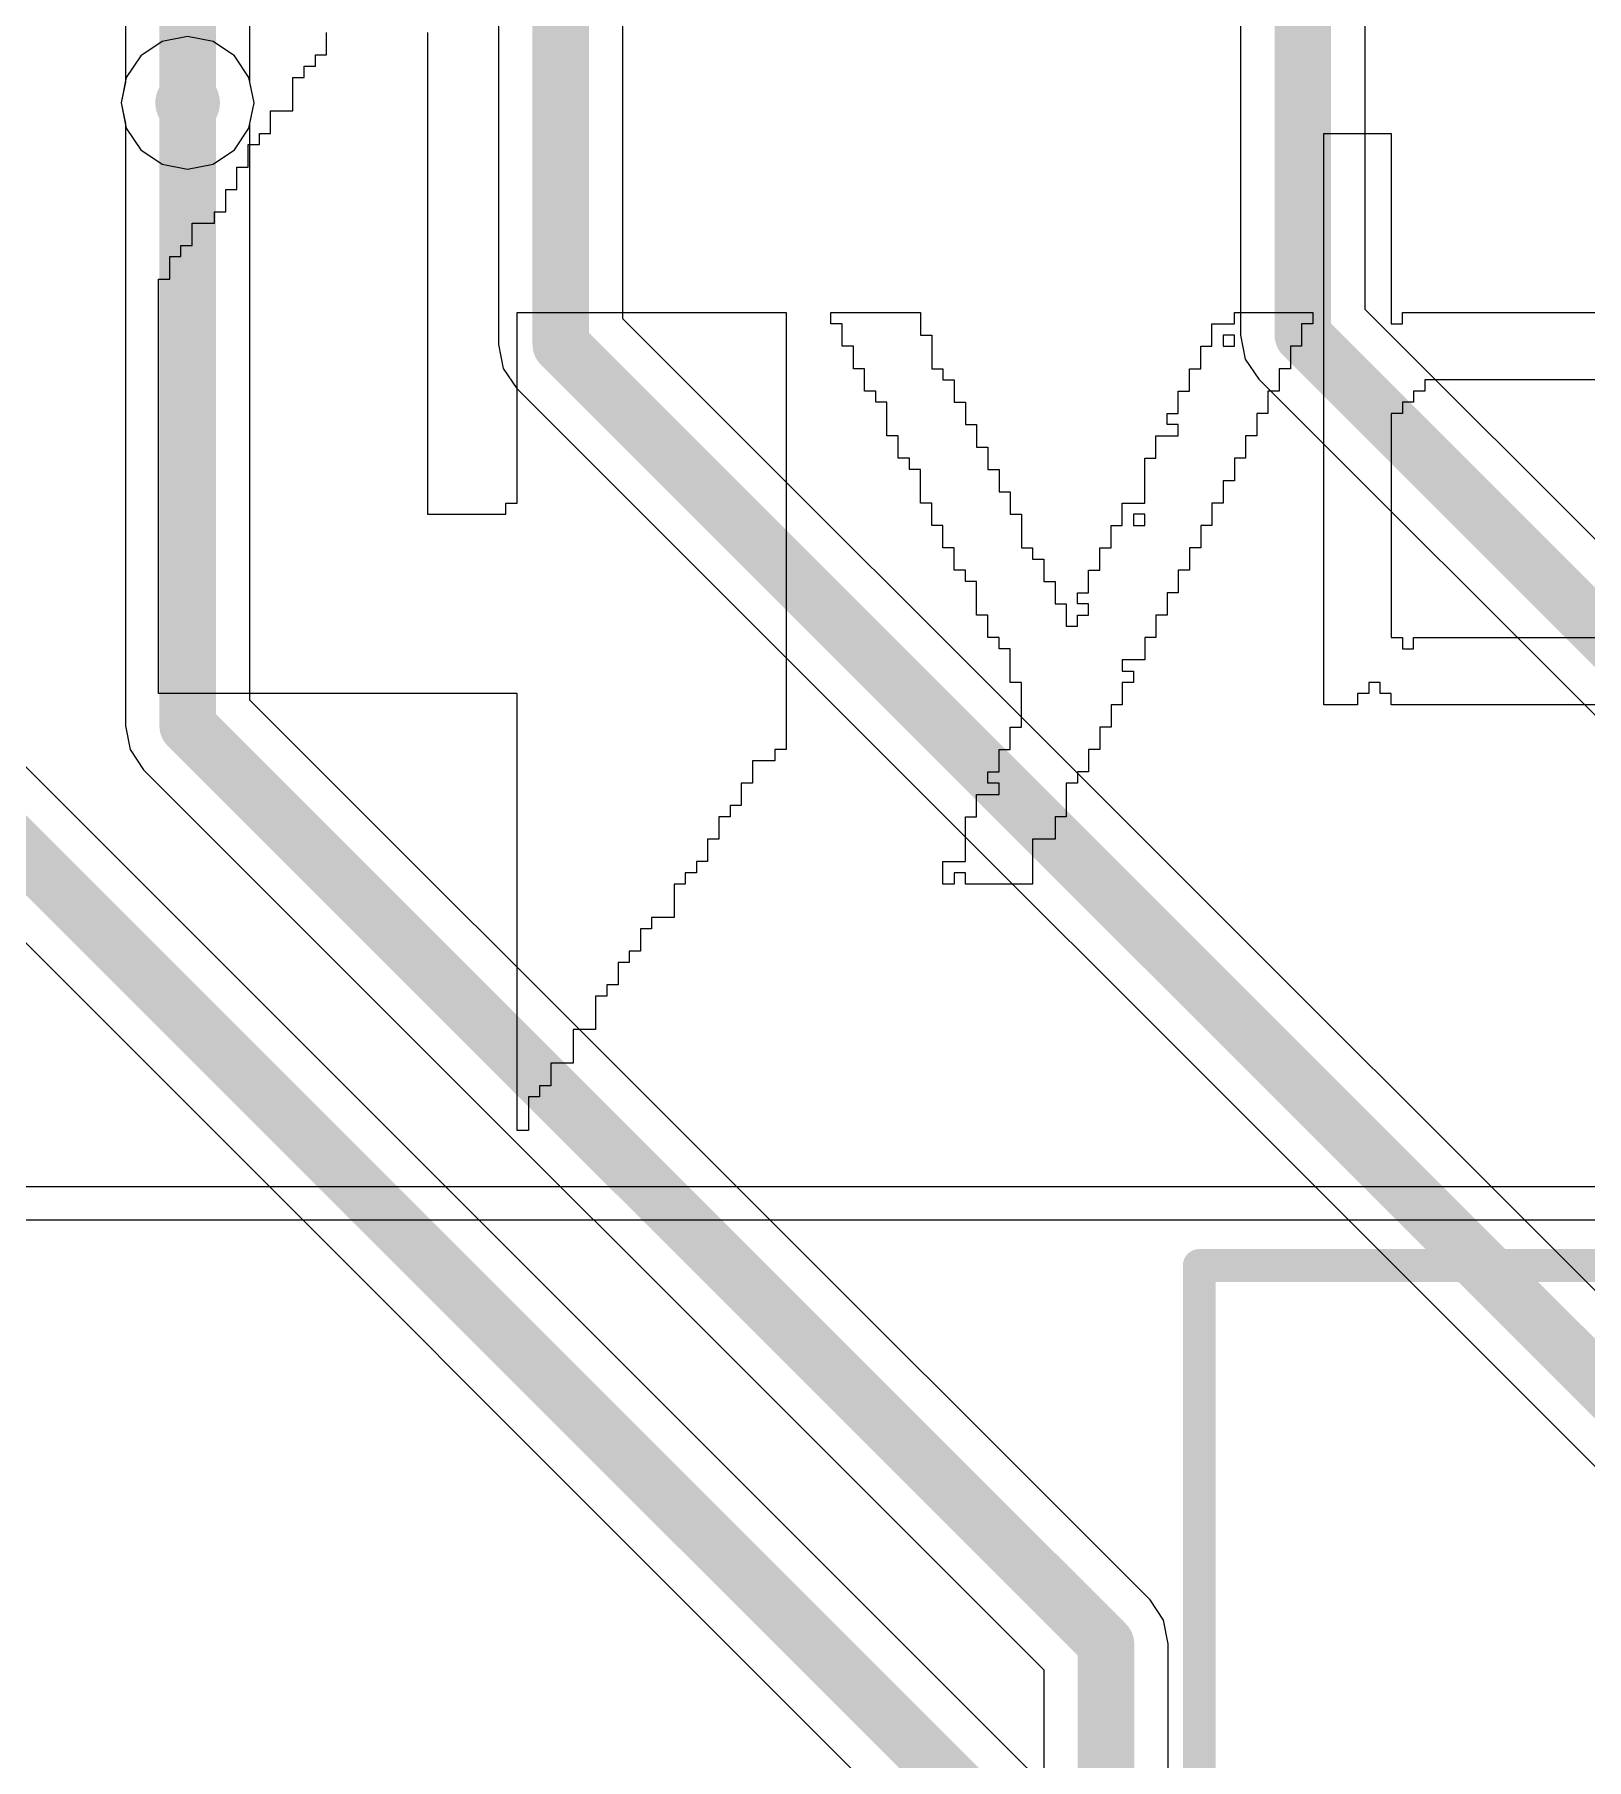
# Model space of a CAD drawing. Header units: millimetres. Extents: x 0.26 to 7.33, y 1.06 to 4.59.
# Drawn here: x 2.6997 to 3.0782, y 2.0638 to 2.4847 of the extents above; entities that cross this region are included whole.
import ezdxf

# ---------------------------------------------------------------- set-up
doc = ezdxf.new("R2010")
doc.units = ezdxf.units.MM
doc.header["$MEASUREMENT"] = 0
for name, color, linetype in [('BottomLayer', 5, 'Continuous'), ('MultiLayer', 9, 'Continuous'), ('TopLayer', 1, 'Continuous'), ('TopOverlay', 2, 'Continuous'), ('ViaHoleLayer', 16, 'Continuous')]:
    doc.layers.add(name, color=color, linetype=linetype)

# ---------------------------------------------------------------- blocks, each defined once
blk = doc.blocks.new('MX150_20_PIN_32')
at = {"layer": 'TopOverlay', "const_width": 0.008}
for points in [[(-1.08622, -0.29252), (-1.08622, 0.2063)], [(-1.08622, 0.2063), (1.0878, 0.2063)]]:
    blk.add_lwpolyline(points, dxfattribs=at)
at = {"layer": 'TopOverlay', "const_width": 0.004}
blk.add_lwpolyline([(-1.08822, 0.2063, 1), (-1.08422, 0.2063, 1)], format="xyb", close=True, dxfattribs=at)
blk.add_lwpolyline([(-1.08822, 0.2063, 1), (-1.08422, 0.2063, 1)], format="xyb", close=True, dxfattribs=at)

msp = doc.modelspace()

# ---------------------------------------------------------------- linework, layer by layer
at = {"layer": 'BottomLayer'}
for p, q in [((2.72182, 3.03139), (2.72182, 2.47305)), ((2.75218, 2.47305), (2.75218, 3.0251)), ((2.72182, 2.47305), (2.72081, 2.468)), ((2.75319, 2.468), (2.75218, 2.47305)), ((2.72081, 2.468), (2.72205, 2.46181)), ((2.75195, 2.46181), (2.75319, 2.468)), ((2.72205, 2.46181), (2.72556, 2.45656)), ((2.74844, 2.45656), (2.75195, 2.46181)), ((2.72556, 2.45656), (2.73081, 2.45305)), ((2.74319, 2.45305), (2.74844, 2.45656)), ((2.73081, 2.45305), (2.737, 2.45181)), ((2.737, 2.45181), (2.74319, 2.45305)), ((3.01573, 1.98773), (2.63867, 2.3648)), ((2.62165, 2.33888), (2.98982, 1.97071))]:
    msp.add_line(p, q, dxfattribs=at)
at = {"layer": 'BottomLayer', "const_width": 0.01378}
for points in [[(2.737, 2.468), (2.737, 3.03139)], [(2.62794, 2.35406), (3.005, 1.977)]]:
    msp.add_lwpolyline(points, dxfattribs=at)
at = {"layer": 'BottomLayer'}
for points, const_width in [([(2.73306, 2.468, 1), (2.74094, 2.468, 1)], 0.00787), ([(2.73356, 2.468, 1), (2.74044, 2.468, 1)], 0.00689)]:
    msp.add_lwpolyline(points, format="xyb", close=True, dxfattribs=dict(at, const_width=const_width))
at = {"layer": 'MultiLayer', "const_width": 0.00787}
msp.add_lwpolyline([(2.73306, 2.468, 1), (2.74094, 2.468, 1)], format="xyb", close=True, dxfattribs=at)
at = {"layer": 'TopLayer'}
for p, q in [((2.99382, 2.54392), (2.99382, 2.4113)), ((3.02418, 2.41759), (3.02418, 2.54392)), ((2.81282, 2.53907), (2.81282, 2.409)), ((2.84318, 2.41529), (2.84318, 2.53907)), ((2.737, 2.48419), (2.73081, 2.48295)), ((2.74319, 2.48295), (2.737, 2.48419)), ((2.72556, 2.47944), (2.72205, 2.47419)), ((2.73081, 2.48295), (2.72556, 2.47944)), ((2.74844, 2.47944), (2.74319, 2.48295)), ((2.75195, 2.47419), (2.74844, 2.47944)), ((2.72205, 2.47419), (2.72081, 2.468)), ((2.75319, 2.468), (2.75195, 2.47419)), ((2.72081, 2.468), (2.72182, 2.46295)), ((2.75218, 2.46295), (2.75319, 2.468)), ((2.72182, 2.46295), (2.72182, 2.316)), ((2.75218, 2.32229), (2.75218, 2.46295)), ((3.34973, 2.09203), (3.02418, 2.41759)), ((3.1538, 2.10467), (2.84318, 2.41529)), ((2.81282, 2.409), (2.81397, 2.40319)), ((2.99382, 2.4113), (2.99497, 2.40549)), ((2.81397, 2.40319), (2.81727, 2.39826)), ((2.99497, 2.40549), (2.99827, 2.40056)), ((2.99827, 2.40056), (3.32382, 2.07501)), ((2.81727, 2.39826), (3.13677, 2.07876)), ((2.97173, 2.10274), (2.75218, 2.32229)), ((2.72182, 2.316), (2.72297, 2.31019)), ((2.72297, 2.31019), (2.72627, 2.30527)), ((2.72627, 2.30527), (2.94582, 2.08571)), ((2.97173, 2.10273), (2.97173, 2.10274)), ((2.97503, 2.09781), (2.97173, 2.10273)), ((2.97618, 2.092), (2.97503, 2.09781)), ((2.97618, 1.87929), (2.97618, 2.092)), ((2.94582, 2.08571), (2.94582, 1.873))]:
    msp.add_line(p, q, dxfattribs=at)
at = {"layer": 'TopLayer', "const_width": 0.01378}
for points in [[(3.009, 2.4113), (3.009, 2.5713)], [(2.828, 2.409), (2.828, 2.568)], [(2.737, 2.316), (2.737, 2.468)], [(2.828, 2.409), (3.14751, 2.08949)], [(3.009, 2.4113), (3.339, 2.0813)], [(2.737, 2.316), (2.961, 2.092)], [(2.961, 1.873), (2.961, 2.092)]]:
    msp.add_lwpolyline(points, dxfattribs=at)
at = {"layer": 'TopLayer'}
for points, const_width in [([(2.73306, 2.468, 1), (2.74094, 2.468, 1)], 0.00787), ([(2.73356, 2.468, 1), (2.74044, 2.468, 1)], 0.00689), ([(2.82456, 2.409, 1), (2.83144, 2.409, 1)], 0.00689), ([(2.82456, 2.409, 1), (2.83144, 2.409, 1)], 0.00689), ([(3.00556, 2.4113, 1), (3.01244, 2.4113, 1)], 0.00689), ([(3.00556, 2.4113, 1), (3.01244, 2.4113, 1)], 0.00689), ([(2.73356, 2.316, 1), (2.74044, 2.316, 1)], 0.00689), ([(2.73356, 2.316, 1), (2.74044, 2.316, 1)], 0.00689), ([(2.95756, 2.092, 1), (2.96444, 2.092, 1)], 0.00689), ([(2.95756, 2.092, 1), (2.96444, 2.092, 1)], 0.00689)]:
    msp.add_lwpolyline(points, format="xyb", close=True, dxfattribs=dict(at, const_width=const_width))
at = {"layer": 'TopOverlay'}
for p, q in [((2.7709, 2.4824), (2.7709, 2.48513)), ((2.7955, 2.48513), (2.7955, 2.4824)), ((2.76817, 2.47693), (2.76817, 2.47967)), ((2.76817, 2.47967), (2.7709, 2.47967)), ((2.7709, 2.47967), (2.7709, 2.4824)), ((2.7955, 2.4824), (2.7955, 2.47967)), ((2.7955, 2.47967), (2.7955, 2.47693)), ((2.76543, 2.4742), (2.76543, 2.47693)), ((2.76543, 2.47693), (2.76817, 2.47693)), ((2.7955, 2.47693), (2.7955, 2.4742)), ((2.7627, 2.47147), (2.7627, 2.4742)), ((2.7627, 2.4742), (2.76543, 2.4742)), ((2.7627, 2.46873), (2.7627, 2.47147)), ((2.7955, 2.4742), (2.7955, 2.47147)), ((2.7955, 2.47147), (2.7955, 2.46873)), ((2.7627, 2.466), (2.7627, 2.46873)), ((2.7955, 2.46873), (2.7955, 2.466)), ((2.75723, 2.46327), (2.75723, 2.466)), ((2.75723, 2.466), (2.7627, 2.466)), ((2.75723, 2.46053), (2.75723, 2.46327)), ((2.7955, 2.466), (2.7955, 2.46327)), ((2.7955, 2.46327), (2.7955, 2.46053)), ((2.75177, 2.45507), (2.75177, 2.4578)), ((2.75177, 2.4578), (2.7545, 2.4578)), ((2.7545, 2.4578), (2.7545, 2.46053)), ((2.7545, 2.46053), (2.75723, 2.46053)), ((2.7955, 2.46053), (2.7955, 2.4578)), ((2.7955, 2.4578), (2.7955, 2.45507)), ((3.01416, 2.4578), (3.01416, 2.46053)), ((3.01416, 2.46053), (3.03056, 2.46053)), ((3.01416, 2.45507), (3.01416, 2.4578)), ((3.03056, 2.46053), (3.03056, 2.4578)), ((3.03056, 2.4578), (3.03056, 2.45507)), ((2.75177, 2.45233), (2.75177, 2.45507)), ((2.7955, 2.45507), (2.7955, 2.45233)), ((3.01416, 2.45233), (3.01416, 2.45507)), ((3.03056, 2.45507), (3.03056, 2.45233)), ((2.74903, 2.4496), (2.74903, 2.45233)), ((2.74903, 2.45233), (2.75177, 2.45233)), ((2.74903, 2.44687), (2.74903, 2.4496)), ((2.7955, 2.45233), (2.7955, 2.4496)), ((2.7955, 2.4496), (2.7955, 2.44687)), ((3.01416, 2.4496), (3.01416, 2.45233)), ((3.01416, 2.44687), (3.01416, 2.4496)), ((3.03056, 2.45233), (3.03056, 2.4496)), ((3.03056, 2.4496), (3.03056, 2.44687)), ((2.7463, 2.44413), (2.7463, 2.44687)), ((2.7463, 2.44687), (2.74903, 2.44687)), ((2.7955, 2.44687), (2.7955, 2.44413)), ((3.01416, 2.44413), (3.01416, 2.44687)), ((3.03056, 2.44687), (3.03056, 2.44413)), ((2.74357, 2.43867), (2.74357, 2.4414)), ((2.74357, 2.4414), (2.7463, 2.4414)), ((2.7463, 2.4414), (2.7463, 2.44413)), ((2.7955, 2.44413), (2.7955, 2.4414)), ((2.7955, 2.4414), (2.7955, 2.43867)), ((3.01416, 2.4414), (3.01416, 2.44413)), ((3.01416, 2.43867), (3.01416, 2.4414)), ((3.03056, 2.44413), (3.03056, 2.4414)), ((3.03056, 2.4414), (3.03056, 2.43867)), ((2.7381, 2.43593), (2.7381, 2.43867)), ((2.7381, 2.43867), (2.74357, 2.43867)), ((2.7955, 2.43867), (2.7955, 2.43593)), ((3.01416, 2.43593), (3.01416, 2.43867)), ((3.03056, 2.43867), (3.03056, 2.43593)), ((2.73537, 2.43047), (2.73537, 2.4332)), ((2.73537, 2.4332), (2.7381, 2.4332)), ((2.7381, 2.4332), (2.7381, 2.43593)), ((2.7955, 2.43593), (2.7955, 2.4332)), ((2.7955, 2.4332), (2.7955, 2.43047)), ((3.01416, 2.4332), (3.01416, 2.43593)), ((3.01416, 2.43047), (3.01416, 2.4332)), ((3.03056, 2.43593), (3.03056, 2.4332)), ((3.03056, 2.4332), (3.03056, 2.43047)), ((2.73263, 2.42773), (2.73263, 2.43047)), ((2.73263, 2.43047), (2.73537, 2.43047)), ((2.7955, 2.43047), (2.7955, 2.42773)), ((3.01416, 2.42773), (3.01416, 2.43047)), ((3.03056, 2.43047), (3.03056, 2.42773)), ((2.7299, 2.42227), (2.7299, 2.425)), ((2.7299, 2.425), (2.73263, 2.425)), ((2.73263, 2.425), (2.73263, 2.42773)), ((2.7955, 2.42773), (2.7955, 2.425)), ((2.7955, 2.425), (2.7955, 2.42227)), ((3.01416, 2.425), (3.01416, 2.42773)), ((3.01416, 2.42227), (3.01416, 2.425)), ((3.03056, 2.42773), (3.03056, 2.425)), ((3.03056, 2.425), (3.03056, 2.42227)), ((2.7299, 2.41953), (2.7299, 2.42227)), ((2.7955, 2.42227), (2.7955, 2.41953)), ((3.01416, 2.41953), (3.01416, 2.42227)), ((3.03056, 2.42227), (3.03056, 2.41953)), ((2.7299, 2.4168), (2.7299, 2.41953)), ((2.7299, 2.41407), (2.7299, 2.4168)), ((2.7955, 2.41953), (2.7955, 2.4168)), ((2.7955, 2.4168), (2.7955, 2.41407)), ((2.81737, 2.41407), (2.81737, 2.4168)), ((2.81737, 2.4168), (2.88297, 2.4168)), ((2.88297, 2.4168), (2.88297, 2.41407)), ((2.8939, 2.41407), (2.8939, 2.4168)), ((2.8939, 2.4168), (2.91577, 2.4168)), ((2.91577, 2.4168), (2.91577, 2.41407)), ((2.9923, 2.41407), (2.9923, 2.4168)), ((2.9923, 2.4168), (3.01143, 2.4168)), ((3.01143, 2.4168), (3.01143, 2.41407)), ((3.01416, 2.4168), (3.01416, 2.41953)), ((3.01416, 2.41407), (3.01416, 2.4168)), ((3.03056, 2.41953), (3.03056, 2.4168)), ((3.03056, 2.4168), (3.03056, 2.41407)), ((3.0333, 2.41407), (3.0333, 2.4168)), ((3.0333, 2.4168), (3.1235, 2.4168)), ((2.7299, 2.41133), (2.7299, 2.41407)), ((2.7955, 2.41407), (2.7955, 2.41133)), ((2.81737, 2.41133), (2.81737, 2.41407)), ((2.88297, 2.41407), (2.88297, 2.41133)), ((2.89663, 2.41407), (2.8939, 2.41407)), ((2.89663, 2.41133), (2.89663, 2.41407)), ((2.91577, 2.41407), (2.91577, 2.41133)), ((2.98683, 2.41133), (2.98683, 2.41407)), ((2.98683, 2.41407), (2.9923, 2.41407)), ((3.01143, 2.41407), (3.0087, 2.41407)), ((3.0087, 2.41407), (3.0087, 2.41133)), ((3.01416, 2.41133), (3.01416, 2.41407)), ((3.03056, 2.41407), (3.0333, 2.41407)), ((2.7299, 2.4086), (2.7299, 2.41133)), ((2.7299, 2.40587), (2.7299, 2.4086)), ((2.7955, 2.41133), (2.7955, 2.4086)), ((2.7955, 2.4086), (2.7955, 2.40587)), ((2.81737, 2.4086), (2.81737, 2.41133)), ((2.81737, 2.40587), (2.81737, 2.4086)), ((2.88297, 2.41133), (2.88297, 2.4086)), ((2.88297, 2.4086), (2.88297, 2.40587)), ((2.89663, 2.4086), (2.89663, 2.41133)), ((2.89937, 2.4086), (2.89663, 2.4086)), ((2.89937, 2.40587), (2.89937, 2.4086)), ((2.91577, 2.41133), (2.9185, 2.41133)), ((2.9185, 2.41133), (2.9185, 2.4086)), ((2.9185, 2.4086), (2.9185, 2.40587)), ((2.9841, 2.40587), (2.9841, 2.4086)), ((2.9841, 2.4086), (2.98683, 2.4086)), ((2.98683, 2.4086), (2.98683, 2.41133)), ((2.9923, 2.41133), (2.98956, 2.41133)), ((2.98956, 2.41133), (2.98956, 2.4086)), ((2.98956, 2.4086), (2.9923, 2.4086)), ((2.9923, 2.4086), (2.9923, 2.41133)), ((3.0087, 2.4086), (3.00596, 2.4086)), ((3.00596, 2.4086), (3.00596, 2.40587)), ((3.0087, 2.41133), (3.0087, 2.4086)), ((3.01416, 2.4086), (3.01416, 2.41133)), ((3.01416, 2.40587), (3.01416, 2.4086)), ((2.7299, 2.40313), (2.7299, 2.40587)), ((2.7299, 2.4004), (2.7299, 2.40313)), ((2.7955, 2.40587), (2.7955, 2.40313)), ((2.7955, 2.40313), (2.7955, 2.4004)), ((2.81737, 2.40313), (2.81737, 2.40587)), ((2.81737, 2.4004), (2.81737, 2.40313)), ((2.88297, 2.40587), (2.88297, 2.40313)), ((2.88297, 2.40313), (2.88297, 2.4004)), ((2.89937, 2.40313), (2.89937, 2.40587)), ((2.9021, 2.40313), (2.89937, 2.40313)), ((2.9021, 2.4004), (2.9021, 2.40313)), ((2.9185, 2.40587), (2.9185, 2.40313)), ((2.9185, 2.40313), (2.92123, 2.40313)), ((2.92123, 2.40313), (2.92123, 2.4004)), ((2.98136, 2.4004), (2.98136, 2.40313)), ((2.98136, 2.40313), (2.9841, 2.40313)), ((2.9841, 2.40313), (2.9841, 2.40587)), ((3.00596, 2.40313), (3.00323, 2.40313)), ((3.00323, 2.40313), (3.00323, 2.4004)), ((3.00596, 2.40587), (3.00596, 2.40313)), ((3.01416, 2.40313), (3.01416, 2.40587)), ((3.01416, 2.4004), (3.01416, 2.40313)), ((2.7299, 2.39767), (2.7299, 2.4004)), ((2.7955, 2.4004), (2.7955, 2.39767)), ((2.81737, 2.39767), (2.81737, 2.4004)), ((2.88297, 2.4004), (2.88297, 2.39767)), ((2.9021, 2.39767), (2.9021, 2.4004)), ((2.92123, 2.4004), (2.92397, 2.4004)), ((2.92397, 2.4004), (2.92397, 2.39767)), ((2.98136, 2.39767), (2.98136, 2.4004)), ((3.00323, 2.4004), (3.00323, 2.39767)), ((3.01416, 2.39767), (3.01416, 2.4004)), ((3.11803, 2.4004), (3.03876, 2.4004)), ((3.03876, 2.4004), (3.03876, 2.39767)), ((2.7299, 2.39493), (2.7299, 2.39767)), ((2.7299, 2.3922), (2.7299, 2.39493)), ((2.7955, 2.39767), (2.7955, 2.39493)), ((2.7955, 2.39493), (2.7955, 2.3922)), ((2.81737, 2.39493), (2.81737, 2.39767)), ((2.81737, 2.3922), (2.81737, 2.39493)), ((2.88297, 2.39767), (2.88297, 2.39493)), ((2.88297, 2.39493), (2.88297, 2.3922)), ((2.90483, 2.39767), (2.9021, 2.39767)), ((2.90483, 2.39493), (2.90483, 2.39767)), ((2.90757, 2.39493), (2.90483, 2.39493)), ((2.90757, 2.3922), (2.90757, 2.39493)), ((2.92397, 2.39767), (2.92397, 2.39493)), ((2.92397, 2.39493), (2.9267, 2.39493)), ((2.9267, 2.39493), (2.9267, 2.3922)), ((2.97863, 2.39493), (2.97863, 2.39767)), ((2.97863, 2.39767), (2.98136, 2.39767)), ((2.97863, 2.3922), (2.97863, 2.39493)), ((3.00323, 2.39767), (3.0005, 2.39767)), ((3.0005, 2.39767), (3.0005, 2.39493)), ((3.0005, 2.39493), (3.0005, 2.3922)), ((3.01416, 2.39493), (3.01416, 2.39767)), ((3.01416, 2.3922), (3.01416, 2.39493)), ((3.03603, 2.39493), (3.0333, 2.39493)), ((3.0333, 2.39493), (3.0333, 2.3922)), ((3.03876, 2.39767), (3.03603, 2.39767)), ((3.03603, 2.39767), (3.03603, 2.39493)), ((2.7299, 2.38947), (2.7299, 2.3922)), ((2.7955, 2.3922), (2.7955, 2.38947)), ((2.81737, 2.38947), (2.81737, 2.3922)), ((2.88297, 2.3922), (2.88297, 2.38947)), ((2.90757, 2.38947), (2.90757, 2.3922)), ((2.9267, 2.3922), (2.9267, 2.38947)), ((2.9759, 2.38947), (2.9759, 2.3922)), ((2.9759, 2.3922), (2.97863, 2.3922)), ((3.0005, 2.3922), (2.99776, 2.3922)), ((2.99776, 2.3922), (2.99776, 2.38947)), ((3.01416, 2.38947), (3.01416, 2.3922)), ((3.0333, 2.3922), (3.03056, 2.3922)), ((3.03056, 2.3922), (3.03056, 2.38947)), ((2.7299, 2.38674), (2.7299, 2.38947)), ((2.7299, 2.384), (2.7299, 2.38674)), ((2.7955, 2.38947), (2.7955, 2.38674)), ((2.7955, 2.38674), (2.7955, 2.384)), ((2.81737, 2.38674), (2.81737, 2.38947)), ((2.81737, 2.384), (2.81737, 2.38674)), ((2.88297, 2.38947), (2.88297, 2.38674)), ((2.88297, 2.38674), (2.88297, 2.384)), ((2.90757, 2.38674), (2.90757, 2.38947)), ((2.9103, 2.38674), (2.90757, 2.38674)), ((2.9103, 2.384), (2.9103, 2.38674)), ((2.9267, 2.38947), (2.92943, 2.38947)), ((2.92943, 2.38947), (2.92943, 2.38674)), ((2.92943, 2.38674), (2.92943, 2.384)), ((2.97316, 2.384), (2.97316, 2.38674)), ((2.97316, 2.38674), (2.97863, 2.38674)), ((2.97863, 2.38947), (2.9759, 2.38947)), ((2.97863, 2.38674), (2.97863, 2.38947)), ((2.99776, 2.38674), (2.99503, 2.38674)), ((2.99503, 2.38674), (2.99503, 2.384)), ((2.99776, 2.38947), (2.99776, 2.38674)), ((3.01416, 2.38674), (3.01416, 2.38947)), ((3.01416, 2.384), (3.01416, 2.38674)), ((3.03056, 2.38947), (3.03056, 2.38674)), ((3.03056, 2.38674), (3.03056, 2.384)), ((2.7299, 2.38127), (2.7299, 2.384)), ((2.7955, 2.384), (2.7955, 2.38127)), ((2.81737, 2.38127), (2.81737, 2.384)), ((2.88297, 2.384), (2.88297, 2.38127)), ((2.9103, 2.38127), (2.9103, 2.384)), ((2.92943, 2.384), (2.93216, 2.384)), ((2.93216, 2.384), (2.93216, 2.38127)), ((2.97316, 2.38127), (2.97316, 2.384)), ((2.99503, 2.384), (2.99503, 2.38127)), ((3.01416, 2.38127), (3.01416, 2.384)), ((3.03056, 2.384), (3.03056, 2.38127)), ((2.7299, 2.37854), (2.7299, 2.38127)), ((2.7299, 2.3758), (2.7299, 2.37854)), ((2.7955, 2.38127), (2.7955, 2.37854)), ((2.7955, 2.37854), (2.7955, 2.3758)), ((2.81737, 2.37854), (2.81737, 2.38127)), ((2.81737, 2.3758), (2.81737, 2.37854)), ((2.88297, 2.38127), (2.88297, 2.37854)), ((2.88297, 2.37854), (2.88297, 2.3758)), ((2.91303, 2.38127), (2.9103, 2.38127)), ((2.91303, 2.37854), (2.91303, 2.38127)), ((2.91577, 2.37854), (2.91303, 2.37854)), ((2.91577, 2.3758), (2.91577, 2.37854)), ((2.93216, 2.38127), (2.93216, 2.37854)), ((2.93216, 2.37854), (2.9349, 2.37854)), ((2.9349, 2.37854), (2.9349, 2.3758)), ((2.97043, 2.37854), (2.97043, 2.38127)), ((2.97043, 2.38127), (2.97316, 2.38127)), ((2.97043, 2.3758), (2.97043, 2.37854)), ((2.99503, 2.38127), (2.9923, 2.38127)), ((2.9923, 2.38127), (2.9923, 2.37854)), ((2.9923, 2.37854), (2.9923, 2.3758)), ((3.01416, 2.37854), (3.01416, 2.38127)), ((3.01416, 2.3758), (3.01416, 2.37854)), ((3.03056, 2.38127), (3.03056, 2.37854)), ((3.03056, 2.37854), (3.03056, 2.3758)), ((2.7299, 2.37307), (2.7299, 2.3758)), ((2.7955, 2.3758), (2.7955, 2.37307)), ((2.81737, 2.37307), (2.81737, 2.3758)), ((2.88297, 2.3758), (2.88297, 2.37307)), ((2.91577, 2.37307), (2.91577, 2.3758)), ((2.9349, 2.3758), (2.9349, 2.37307)), ((2.97043, 2.37307), (2.97043, 2.3758)), ((2.9923, 2.3758), (2.98956, 2.3758)), ((2.98956, 2.3758), (2.98956, 2.37307)), ((3.01416, 2.37307), (3.01416, 2.3758)), ((3.03056, 2.3758), (3.03056, 2.37307)), ((2.7299, 2.37034), (2.7299, 2.37307)), ((2.7299, 2.3676), (2.7299, 2.37034)), ((2.7955, 2.37307), (2.7955, 2.37034)), ((2.7955, 2.37034), (2.7955, 2.3676)), ((2.81463, 2.3676), (2.81463, 2.37034)), ((2.81463, 2.37034), (2.81737, 2.37034)), ((2.81737, 2.37034), (2.81737, 2.37307)), ((2.88297, 2.37307), (2.88297, 2.37034)), ((2.88297, 2.37034), (2.88297, 2.3676)), ((2.91577, 2.37034), (2.91577, 2.37307)), ((2.9185, 2.37034), (2.91577, 2.37034)), ((2.9185, 2.3676), (2.9185, 2.37034)), ((2.9349, 2.37307), (2.93763, 2.37307)), ((2.93763, 2.37307), (2.93763, 2.37034)), ((2.93763, 2.37034), (2.93763, 2.3676)), ((2.96496, 2.3676), (2.96496, 2.37034)), ((2.96496, 2.37034), (2.97043, 2.37034)), ((2.97043, 2.37034), (2.97043, 2.37307)), ((2.98956, 2.37034), (2.98683, 2.37034)), ((2.98683, 2.37034), (2.98683, 2.3676)), ((2.98956, 2.37307), (2.98956, 2.37034)), ((3.01416, 2.37034), (3.01416, 2.37307)), ((3.01416, 2.3676), (3.01416, 2.37034)), ((3.03056, 2.37307), (3.03056, 2.37034)), ((3.03056, 2.37034), (3.03056, 2.3676)), ((2.7299, 2.36487), (2.7299, 2.3676)), ((2.7955, 2.3676), (2.81463, 2.3676)), ((2.88297, 2.3676), (2.88297, 2.36487)), ((2.9185, 2.36487), (2.9185, 2.3676)), ((2.93763, 2.3676), (2.94036, 2.3676)), ((2.94036, 2.3676), (2.94036, 2.36487)), ((2.96496, 2.36487), (2.96496, 2.3676)), ((2.97043, 2.3676), (2.9677, 2.3676)), ((2.9677, 2.3676), (2.9677, 2.36487)), ((2.97043, 2.36487), (2.97043, 2.3676)), ((2.98683, 2.3676), (2.98683, 2.36487)), ((3.01416, 2.36487), (3.01416, 2.3676)), ((3.03056, 2.3676), (3.03056, 2.36487)), ((2.7299, 2.36214), (2.7299, 2.36487)), ((2.7299, 2.3594), (2.7299, 2.36214)), ((2.88297, 2.36487), (2.88297, 2.36214)), ((2.88297, 2.36214), (2.88297, 2.3594)), ((2.92123, 2.36487), (2.9185, 2.36487)), ((2.92123, 2.36214), (2.92123, 2.36487)), ((2.92123, 2.3594), (2.92123, 2.36214)), ((2.94036, 2.36487), (2.94036, 2.36214)), ((2.94036, 2.36214), (2.94036, 2.3594)), ((2.96223, 2.36214), (2.96223, 2.36487)), ((2.96223, 2.36487), (2.96496, 2.36487)), ((2.96223, 2.3594), (2.96223, 2.36214)), ((2.9677, 2.36487), (2.97043, 2.36487)), ((2.98683, 2.36487), (2.9841, 2.36487)), ((2.9841, 2.36487), (2.9841, 2.36214)), ((2.9841, 2.36214), (2.9841, 2.3594)), ((3.01416, 2.36214), (3.01416, 2.36487)), ((3.01416, 2.3594), (3.01416, 2.36214)), ((3.03056, 2.36487), (3.03056, 2.36214)), ((3.03056, 2.36214), (3.03056, 2.3594)), ((2.7299, 2.35667), (2.7299, 2.3594)), ((2.88297, 2.3594), (2.88297, 2.35667)), ((2.92397, 2.3594), (2.92123, 2.3594)), ((2.92397, 2.35667), (2.92397, 2.3594)), ((2.94036, 2.3594), (2.9431, 2.3594)), ((2.9431, 2.3594), (2.9431, 2.35667)), ((2.9595, 2.35667), (2.9595, 2.3594)), ((2.9595, 2.3594), (2.96223, 2.3594)), ((2.9841, 2.3594), (2.98136, 2.3594)), ((2.98136, 2.3594), (2.98136, 2.35667)), ((3.01416, 2.35667), (3.01416, 2.3594)), ((3.03056, 2.3594), (3.03056, 2.35667)), ((2.7299, 2.35394), (2.7299, 2.35667)), ((2.7299, 2.3512), (2.7299, 2.35394)), ((2.88297, 2.35667), (2.88297, 2.35394)), ((2.88297, 2.35394), (2.88297, 2.3512)), ((2.92397, 2.35394), (2.92397, 2.35667)), ((2.9267, 2.35394), (2.92397, 2.35394)), ((2.9267, 2.3512), (2.9267, 2.35394)), ((2.9431, 2.35667), (2.94583, 2.35667)), ((2.94583, 2.35667), (2.94583, 2.35394)), ((2.94583, 2.35394), (2.94583, 2.3512)), ((2.95676, 2.3512), (2.95676, 2.35394)), ((2.95676, 2.35394), (2.9595, 2.35394)), ((2.9595, 2.35394), (2.9595, 2.35667)), ((2.98136, 2.35394), (2.97863, 2.35394)), ((2.97863, 2.35394), (2.97863, 2.3512)), ((2.98136, 2.35667), (2.98136, 2.35394)), ((3.01416, 2.35394), (3.01416, 2.35667)), ((3.01416, 2.3512), (3.01416, 2.35394)), ((3.03056, 2.35667), (3.03056, 2.35394)), ((3.03056, 2.35394), (3.03056, 2.3512)), ((2.7299, 2.34847), (2.7299, 2.3512)), ((2.7299, 2.34574), (2.7299, 2.34847)), ((2.88297, 2.3512), (2.88297, 2.34847)), ((2.88297, 2.34847), (2.88297, 2.34574)), ((2.92943, 2.3512), (2.9267, 2.3512)), ((2.92943, 2.34847), (2.92943, 2.3512)), ((2.92943, 2.34574), (2.92943, 2.34847)), ((2.94583, 2.3512), (2.94856, 2.3512)), ((2.94856, 2.3512), (2.94856, 2.34847)), ((2.94856, 2.34847), (2.94856, 2.34574)), ((2.95403, 2.34574), (2.95403, 2.34847)), ((2.95403, 2.34847), (2.95676, 2.34847)), ((2.95676, 2.34847), (2.95676, 2.3512)), ((2.97863, 2.34847), (2.9759, 2.34847)), ((2.9759, 2.34847), (2.9759, 2.34574)), ((2.97863, 2.3512), (2.97863, 2.34847)), ((3.01416, 2.34847), (3.01416, 2.3512)), ((3.01416, 2.34574), (3.01416, 2.34847)), ((3.03056, 2.3512), (3.03056, 2.34847)), ((3.03056, 2.34847), (3.03056, 2.34574)), ((2.7299, 2.343), (2.7299, 2.34574)), ((2.88297, 2.34574), (2.88297, 2.343)), ((2.92943, 2.343), (2.92943, 2.34574)), ((2.94856, 2.34574), (2.9513, 2.34574)), ((2.9513, 2.34574), (2.9513, 2.343)), ((2.95676, 2.34574), (2.95403, 2.34574)), ((2.95676, 2.343), (2.95676, 2.34574)), ((2.9759, 2.34574), (2.9759, 2.343)), ((3.01416, 2.343), (3.01416, 2.34574)), ((3.03056, 2.34574), (3.03056, 2.343)), ((2.7299, 2.34027), (2.7299, 2.343)), ((2.7299, 2.33754), (2.7299, 2.34027)), ((2.88297, 2.343), (2.88297, 2.34027)), ((2.88297, 2.34027), (2.88297, 2.33754)), ((2.93216, 2.343), (2.92943, 2.343)), ((2.93216, 2.34027), (2.93216, 2.343)), ((2.93216, 2.33754), (2.93216, 2.34027)), ((2.9513, 2.343), (2.9513, 2.34027)), ((2.9513, 2.34027), (2.95403, 2.34027)), ((2.95403, 2.34027), (2.95403, 2.343)), ((2.95403, 2.343), (2.95676, 2.343)), ((2.9759, 2.343), (2.97316, 2.343)), ((2.97316, 2.343), (2.97316, 2.34027)), ((2.97316, 2.34027), (2.97316, 2.33754)), ((3.01416, 2.34027), (3.01416, 2.343)), ((3.01416, 2.33754), (3.01416, 2.34027)), ((3.03056, 2.343), (3.03056, 2.34027)), ((3.03056, 2.34027), (3.03056, 2.33754)), ((2.7299, 2.3348), (2.7299, 2.33754)), ((2.88297, 2.33754), (2.88297, 2.3348)), ((2.9349, 2.33754), (2.93216, 2.33754)), ((2.9349, 2.3348), (2.9349, 2.33754)), ((2.97316, 2.33754), (2.97043, 2.33754)), ((2.97043, 2.33754), (2.97043, 2.3348)), ((3.01416, 2.3348), (3.01416, 2.33754)), ((3.03056, 2.33754), (3.0333, 2.33754)), ((3.0333, 2.33754), (3.0333, 2.3348)), ((3.03603, 2.3348), (3.03603, 2.33754)), ((3.03603, 2.33754), (3.1153, 2.33754)), ((2.7299, 2.33207), (2.7299, 2.3348)), ((2.7299, 2.32934), (2.7299, 2.33207)), ((2.88297, 2.3348), (2.88297, 2.33207)), ((2.88297, 2.33207), (2.88297, 2.32934)), ((2.93763, 2.3348), (2.9349, 2.3348)), ((2.93763, 2.33207), (2.93763, 2.3348)), ((2.93763, 2.32934), (2.93763, 2.33207)), ((2.97043, 2.33207), (2.96496, 2.33207)), ((2.96496, 2.33207), (2.96496, 2.32934)), ((2.97043, 2.3348), (2.97043, 2.33207)), ((3.01416, 2.33207), (3.01416, 2.3348)), ((3.01416, 2.32934), (3.01416, 2.33207)), ((3.0333, 2.3348), (3.03603, 2.3348)), ((2.7299, 2.3266), (2.7299, 2.32934)), ((2.88297, 2.32934), (2.88297, 2.3266)), ((2.93763, 2.3266), (2.93763, 2.32934)), ((2.96496, 2.32934), (2.9677, 2.32934)), ((2.9677, 2.32934), (2.9677, 2.3266)), ((3.01416, 2.3266), (3.01416, 2.32934)), ((2.7299, 2.32387), (2.7299, 2.3266)), ((2.81737, 2.32387), (2.7299, 2.32387)), ((2.81737, 2.32114), (2.81737, 2.32387)), ((2.88297, 2.3266), (2.88297, 2.32387)), ((2.88297, 2.32387), (2.88297, 2.32114)), ((2.94036, 2.3266), (2.93763, 2.3266)), ((2.94036, 2.32387), (2.94036, 2.3266)), ((2.94036, 2.32114), (2.94036, 2.32387)), ((2.9677, 2.3266), (2.96496, 2.3266)), ((2.96496, 2.3266), (2.96496, 2.32387)), ((2.96496, 2.32387), (2.96496, 2.32114)), ((3.01416, 2.32387), (3.01416, 2.3266)), ((3.01416, 2.32114), (3.01416, 2.32387)), ((3.0251, 2.32387), (3.02236, 2.32387)), ((3.02236, 2.32387), (3.02236, 2.32114)), ((3.02783, 2.3266), (3.0251, 2.3266)), ((3.0251, 2.3266), (3.0251, 2.32387)), ((3.02783, 2.32387), (3.02783, 2.3266)), ((3.03056, 2.32387), (3.02783, 2.32387)), ((3.03056, 2.32114), (3.03056, 2.32387)), ((2.81737, 2.3184), (2.81737, 2.32114)), ((2.88297, 2.32114), (2.88297, 2.3184)), ((2.94036, 2.3184), (2.94036, 2.32114)), ((2.96496, 2.32114), (2.96223, 2.32114)), ((2.96223, 2.32114), (2.96223, 2.3184)), ((3.02236, 2.32114), (3.01416, 2.32114)), ((3.1235, 2.32114), (3.03056, 2.32114)), ((2.81737, 2.31567), (2.81737, 2.3184)), ((2.81737, 2.31294), (2.81737, 2.31567)), ((2.88297, 2.3184), (2.88297, 2.31567)), ((2.88297, 2.31567), (2.88297, 2.31294)), ((2.93763, 2.31294), (2.93763, 2.31567)), ((2.93763, 2.31567), (2.94036, 2.31567)), ((2.94036, 2.31567), (2.94036, 2.3184)), ((2.96223, 2.31567), (2.9595, 2.31567)), ((2.9595, 2.31567), (2.9595, 2.31294)), ((2.96223, 2.3184), (2.96223, 2.31567)), ((2.81737, 2.3102), (2.81737, 2.31294)), ((2.88297, 2.31294), (2.88297, 2.3102)), ((2.93763, 2.3102), (2.93763, 2.31294)), ((2.9595, 2.31294), (2.9595, 2.3102)), ((2.81737, 2.30747), (2.81737, 2.3102)), ((2.81737, 2.30474), (2.81737, 2.30747)), ((2.88023, 2.30747), (2.87477, 2.30747)), ((2.87477, 2.30747), (2.87477, 2.30474)), ((2.88297, 2.3102), (2.88023, 2.3102)), ((2.88023, 2.3102), (2.88023, 2.30747)), ((2.9349, 2.30747), (2.9349, 2.3102)), ((2.9349, 2.3102), (2.93763, 2.3102)), ((2.9349, 2.30474), (2.9349, 2.30747)), ((2.9595, 2.3102), (2.95676, 2.3102)), ((2.95676, 2.3102), (2.95676, 2.30747)), ((2.95676, 2.30747), (2.95676, 2.30474)), ((2.81737, 2.302), (2.81737, 2.30474)), ((2.87477, 2.30474), (2.87477, 2.302)), ((2.93216, 2.302), (2.93216, 2.30474)), ((2.93216, 2.30474), (2.9349, 2.30474)), ((2.95676, 2.30474), (2.95403, 2.30474)), ((2.95403, 2.30474), (2.95403, 2.302)), ((2.81737, 2.29927), (2.81737, 2.302)), ((2.81737, 2.29654), (2.81737, 2.29927)), ((2.87477, 2.302), (2.87203, 2.302)), ((2.87203, 2.302), (2.87203, 2.29927)), ((2.87203, 2.29927), (2.87203, 2.29654)), ((2.92943, 2.29654), (2.92943, 2.29927)), ((2.92943, 2.29927), (2.9349, 2.29927)), ((2.9349, 2.302), (2.93216, 2.302)), ((2.9349, 2.29927), (2.9349, 2.302)), ((2.95403, 2.302), (2.9513, 2.302)), ((2.9513, 2.302), (2.9513, 2.29927)), ((2.9513, 2.29927), (2.9513, 2.29654)), ((2.81737, 2.2938), (2.81737, 2.29654)), ((2.81737, 2.29107), (2.81737, 2.2938)), ((2.8693, 2.2938), (2.86657, 2.2938)), ((2.86657, 2.2938), (2.86657, 2.29107)), ((2.87203, 2.29654), (2.8693, 2.29654)), ((2.8693, 2.29654), (2.8693, 2.2938)), ((2.9267, 2.29107), (2.9267, 2.2938)), ((2.9267, 2.2938), (2.92943, 2.2938)), ((2.92943, 2.2938), (2.92943, 2.29654)), ((2.9513, 2.2938), (2.94856, 2.2938)), ((2.94856, 2.2938), (2.94856, 2.29107)), ((2.9513, 2.29654), (2.9513, 2.2938)), ((2.81737, 2.28834), (2.81737, 2.29107)), ((2.86657, 2.29107), (2.86657, 2.28834)), ((2.9267, 2.28834), (2.9267, 2.29107)), ((2.94856, 2.29107), (2.94856, 2.28834)), ((2.81737, 2.2856), (2.81737, 2.28834)), ((2.81737, 2.28287), (2.81737, 2.2856)), ((2.86657, 2.28834), (2.86383, 2.28834)), ((2.86383, 2.28834), (2.86383, 2.2856)), ((2.86383, 2.2856), (2.86383, 2.28287)), ((2.9267, 2.2856), (2.9267, 2.28834)), ((2.9267, 2.28287), (2.9267, 2.2856)), ((2.94856, 2.28834), (2.9431, 2.28834)), ((2.9431, 2.28834), (2.9431, 2.2856)), ((2.9431, 2.2856), (2.9431, 2.28287)), ((2.81737, 2.28014), (2.81737, 2.28287)), ((2.86383, 2.28287), (2.8611, 2.28287)), ((2.8611, 2.28287), (2.8611, 2.28014)), ((2.92123, 2.28014), (2.92123, 2.28287)), ((2.92123, 2.28287), (2.9267, 2.28287)), ((2.9431, 2.28287), (2.9431, 2.28014)), ((2.81737, 2.2774), (2.81737, 2.28014)), ((2.81737, 2.27467), (2.81737, 2.2774)), ((2.85837, 2.2774), (2.85563, 2.2774)), ((2.85563, 2.2774), (2.85563, 2.27467)), ((2.8611, 2.28014), (2.85837, 2.28014)), ((2.85837, 2.28014), (2.85837, 2.2774)), ((2.92123, 2.2774), (2.92123, 2.28014)), ((2.92397, 2.2774), (2.92123, 2.2774)), ((2.9267, 2.28014), (2.92397, 2.28014)), ((2.92397, 2.28014), (2.92397, 2.2774)), ((2.9267, 2.2774), (2.9267, 2.28014)), ((2.9431, 2.2774), (2.9267, 2.2774)), ((2.9431, 2.28014), (2.9431, 2.2774)), ((2.81737, 2.27194), (2.81737, 2.27467)), ((2.85563, 2.27467), (2.85563, 2.27194)), ((2.81737, 2.2692), (2.81737, 2.27194)), ((2.81737, 2.26647), (2.81737, 2.2692)), ((2.85563, 2.2692), (2.85017, 2.2692)), ((2.85017, 2.2692), (2.85017, 2.26647)), ((2.85563, 2.27194), (2.85563, 2.2692)), ((2.81737, 2.26374), (2.81737, 2.26647)), ((2.85017, 2.26647), (2.84743, 2.26647)), ((2.84743, 2.26647), (2.84743, 2.26374)), ((2.81737, 2.261), (2.81737, 2.26374)), ((2.81737, 2.25827), (2.81737, 2.261)), ((2.84743, 2.261), (2.8447, 2.261)), ((2.8447, 2.261), (2.8447, 2.25827)), ((2.84743, 2.26374), (2.84743, 2.261)), ((2.81737, 2.25554), (2.81737, 2.25827)), ((2.8447, 2.25827), (2.84197, 2.25827)), ((2.84197, 2.25827), (2.84197, 2.25554)), ((2.81737, 2.2528), (2.81737, 2.25554)), ((2.81737, 2.25007), (2.81737, 2.2528)), ((2.84197, 2.2528), (2.83923, 2.2528)), ((2.83923, 2.2528), (2.83923, 2.25007)), ((2.84197, 2.25554), (2.84197, 2.2528)), ((2.81737, 2.24734), (2.81737, 2.25007)), ((2.83923, 2.25007), (2.8365, 2.25007)), ((2.8365, 2.25007), (2.8365, 2.24734)), ((2.81737, 2.2446), (2.81737, 2.24734)), ((2.81737, 2.24187), (2.81737, 2.2446)), ((2.8365, 2.24734), (2.8365, 2.2446)), ((2.8365, 2.2446), (2.8365, 2.24187)), ((2.81737, 2.23914), (2.81737, 2.24187)), ((2.81737, 2.2364), (2.81737, 2.23914)), ((2.8365, 2.24187), (2.83103, 2.24187)), ((2.83103, 2.24187), (2.83103, 2.23914)), ((2.83103, 2.23914), (2.83103, 2.2364)), ((2.81737, 2.23367), (2.81737, 2.2364)), ((2.83103, 2.2364), (2.83103, 2.23367)), ((2.81737, 2.23094), (2.81737, 2.23367)), ((2.81737, 2.2282), (2.81737, 2.23094)), ((2.83103, 2.23367), (2.82557, 2.23367)), ((2.82557, 2.23367), (2.82557, 2.23094)), ((2.82557, 2.23094), (2.82557, 2.2282)), ((2.81737, 2.22547), (2.81737, 2.2282)), ((2.82557, 2.2282), (2.82283, 2.2282)), ((2.82283, 2.2282), (2.82283, 2.22547)), ((2.81737, 2.22274), (2.81737, 2.22547)), ((2.81737, 2.22), (2.81737, 2.22274)), ((2.82283, 2.22547), (2.8201, 2.22547)), ((2.8201, 2.22547), (2.8201, 2.22274)), ((2.8201, 2.22274), (2.8201, 2.22)), ((2.81737, 2.21727), (2.81737, 2.22)), ((2.8201, 2.22), (2.8201, 2.21727)), ((2.8201, 2.21727), (2.81737, 2.21727)), ((2.01651, 2.2036), (3.53349, 2.2036)), ((3.53349, 2.1954), (2.01651, 2.1954))]:
    msp.add_line(p, q, dxfattribs=at)
at = {"layer": 'ViaHoleLayer', "const_width": 0.00591}
msp.add_lwpolyline([(2.73405, 2.468, 1), (2.73995, 2.468, 1)], format="xyb", close=True, dxfattribs=at)

# ---------------------------------------------------------------- block references
at = {"rotation": 360}
msp.add_blockref('MX150_20_PIN_32', (4.06996, 1.97803), dxfattribs=at)

doc.saveas('drawing.dxf')
